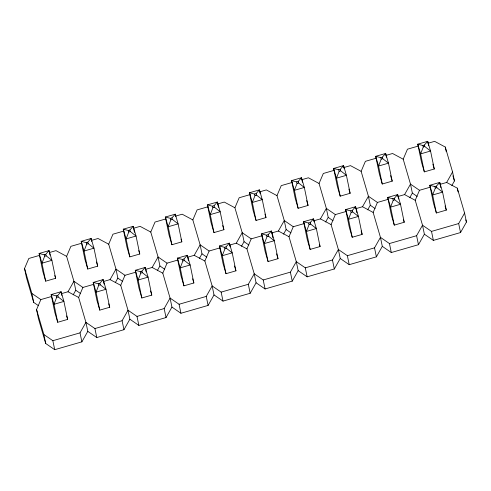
<?xml version="1.0" encoding="UTF-8"?>
<svg xmlns="http://www.w3.org/2000/svg" width="491" height="491" viewBox="0 0 491 491"><rect width="100%" height="100%" fill="white"/><g stroke="black" fill="none" stroke-linecap="round" stroke-linejoin="round"><path stroke-width="0.74" d="M49.99 255.105L49.057 250.606L45.724 254.338L46.16 255.829L51.899 260.316L41.956 263.188L39.12 253.479L44.196 254.78L44.632 256.271L41.956 263.188L45.681 281.165L55.618 278.299L51.899 260.316L49.057 250.606L39.12 253.479L42.84 271.455L45.681 281.165M61.854 295.459L61.08 291.715L57.742 295.447L58.177 296.938L63.916 301.425L53.979 304.297L51.138 294.582L56.219 295.889L56.655 297.374L53.979 304.297L57.705 322.274L67.641 319.408L63.916 301.425L61.08 291.715L51.138 294.582L54.863 312.564L57.705 322.274M91.749 241.462L91.13 238.466L87.797 242.198L88.233 243.683L93.971 248.176L84.029 251.042L81.193 241.333L86.269 242.634L86.704 244.125L84.029 251.042L87.754 269.025L97.691 266.153L93.971 248.176L91.13 238.466L81.193 241.333L84.912 259.316L87.754 269.025M104.08 284.068L103.153 279.569L99.814 283.307L100.25 284.792L105.988 289.285L96.052 292.151L93.21 282.442L98.292 283.743L98.728 285.234L96.052 292.151L99.777 310.128L109.714 307.262L105.988 289.285L103.153 279.569L93.21 282.442L96.936 300.418L99.777 310.128M134.442 232.311L133.202 226.32L129.869 230.052L130.305 231.543L136.044 236.03L126.101 238.902L123.266 229.187L128.341 230.494L128.777 231.979L126.101 238.902L129.827 256.879L139.763 254.013L136.044 236.03L133.202 226.32L123.266 229.187L126.985 247.169L129.827 256.879M146.152 271.922L145.226 267.429L141.887 271.161L142.322 272.646L148.067 277.139L138.124 280.005L135.283 270.296L140.365 271.603L140.8 273.088L138.124 280.005L141.85 297.988L151.787 295.116L148.067 277.139L145.226 267.429L135.283 270.296L139.008 288.278L141.85 297.988M175.741 216.427L175.275 214.174L171.942 217.906L172.378 219.397L178.116 223.884L168.174 226.756L165.338 217.047L170.414 218.348L170.85 219.839L168.174 226.756L171.899 244.733L181.836 241.867L178.116 223.884L175.275 214.174L165.338 217.047L169.057 235.023L171.899 244.733M188.384 260.531L187.298 255.283L183.959 259.015L184.395 260.506L190.14 264.993L180.197 267.865L177.361 258.149L182.437 259.457L182.873 260.942L180.197 267.865L183.922 285.842L193.859 282.976L190.14 264.993L187.298 255.283L177.361 258.149L181.081 276.132L183.922 285.842M218.434 207.276L217.347 202.034L214.015 205.766L214.45 207.251L220.189 211.744L210.246 214.61L207.411 204.9L212.486 206.202L212.922 207.693L210.246 214.61L213.972 232.593L223.908 229.72L220.189 211.744L217.347 202.034L207.411 204.9L211.13 222.883L213.972 232.593M230.144 246.887L229.371 243.137L226.032 246.875L226.468 248.36L232.212 252.853L222.27 255.719L219.434 246.009L224.51 247.311L224.946 248.802L222.27 255.719L225.995 273.696L235.932 270.829L232.212 252.853L229.371 243.137L219.434 246.009L223.153 263.986L225.995 273.696M260.193 193.632L259.42 189.888L256.087 193.62L256.523 195.111L262.262 199.598L252.319 202.47L249.483 192.754L254.559 194.062L254.995 195.547L252.319 202.47L256.044 220.447L265.981 217.581L262.262 199.598L259.42 189.888L249.483 192.754L253.203 210.737L256.044 220.447M272.836 237.736L271.443 230.997L268.111 234.729L268.54 236.22L274.285 240.707L264.342 243.573L261.507 233.863L266.582 235.171L267.018 236.656L264.342 243.573L268.068 261.556L278.004 258.683L274.285 240.707L271.443 230.997L261.507 233.863L265.226 251.846L268.068 261.556M302.425 182.241L301.492 177.742L298.16 181.48L298.596 182.965L304.334 187.458L294.397 190.324L291.556 180.614L296.632 181.915L297.067 183.407L294.397 190.324L298.117 208.301L308.053 205.434L304.334 187.458L301.492 177.742L291.556 180.614L295.275 198.591L298.117 208.301M314.136 221.846L313.516 218.851L310.183 222.583L310.613 224.074L316.357 228.56L306.415 231.433L303.579 221.723L308.655 223.024L309.091 224.516L306.415 231.433L310.14 249.41L320.077 246.543L316.357 228.56L313.516 218.851L303.579 221.723L307.298 239.7L310.14 249.41M344.185 168.597L343.565 165.602L340.232 169.334L340.668 170.819L346.407 175.312L336.47 178.178L333.628 168.468L338.704 169.776L339.14 171.261L336.47 178.178L340.189 196.161L350.132 193.288L346.407 175.312L343.565 165.602L333.628 168.468L337.354 186.451L340.189 196.161M356.828 212.701L355.588 206.705L352.256 210.443L352.691 211.928L358.43 216.421L348.487 219.287L345.652 209.577L350.727 210.878L351.163 212.37L348.487 219.287L352.213 237.263L362.149 234.397L358.43 216.421L355.588 206.705L345.652 209.577L349.371 227.554L352.213 237.263M386.417 157.2L385.638 153.456L382.305 157.188L382.741 158.679L388.479 163.165L378.543 166.038L375.701 156.322L380.783 157.629L381.212 159.115L378.543 166.038L382.262 184.015L392.205 181.148L388.479 163.165L385.638 153.456L375.701 156.322L379.426 174.305L382.262 184.015M398.594 199.058L397.661 194.565L394.328 198.296L394.764 199.788L400.503 204.274L390.56 207.141L387.724 197.431L392.8 198.738L393.236 200.224L390.56 207.141L394.285 225.124L404.222 222.251L400.503 204.274L397.661 194.565L387.724 197.431L391.444 215.414L394.285 225.124M428.643 145.809L427.71 141.31L424.377 145.048L424.813 146.533L430.552 151.025L420.615 153.892L417.773 144.182L422.855 145.483L423.285 146.975L420.615 153.892L424.334 171.868L434.277 169.002L430.552 151.025L427.71 141.31L417.773 144.182L421.499 162.159L424.334 171.868M440.82 187.666L439.733 182.419L436.401 186.15L436.837 187.642L442.575 192.128L432.632 195.001L429.797 185.291L434.873 186.592L435.308 188.084L432.632 195.001L436.358 212.977L446.294 210.111L442.575 192.128L439.733 182.419L429.797 185.291L433.516 203.268L436.358 212.977M38.494 305.697L33.701 302.401L26.41 277.476L24.55 268.485L28.809 258.481L39.82 255.302M93.916 284.271L82.905 287.444L78.646 297.454L85.931 322.372L87.797 331.364L81.88 341.846L54.716 349.69L45.724 343.51L38.433 318.585L36.573 309.594L40.833 299.59L51.843 296.411M73.184 294.846L75.774 290.255L73.914 281.269L66.623 256.345L70.882 246.341L81.893 243.162M115.256 282.699L117.846 278.115L115.986 269.123L108.695 244.199L112.955 234.195L123.965 231.016M87.797 331.364L96.788 337.544L123.953 329.7L129.869 319.218L128.004 310.232L120.718 285.308L124.978 275.304L135.989 272.124M157.329 270.553L159.919 265.969L158.059 256.977L150.768 232.053L155.027 222.049L166.038 218.869M129.869 319.218L138.861 325.398L166.026 317.56L171.942 307.078L170.076 298.086L162.791 273.162L167.05 263.158L178.061 259.978M199.401 258.413L201.991 253.822L200.132 244.837L192.84 219.913L197.1 209.909L208.11 206.729M171.942 307.078L180.934 313.258L208.098 305.414L214.015 294.931L212.155 285.94L204.864 261.022L209.123 251.018L220.134 247.838M241.474 246.267L244.064 241.682L242.204 232.691L234.913 207.767L239.172 197.763L250.183 194.583M214.015 294.931L223.006 301.112L250.171 293.268L256.087 282.785L254.228 273.8L246.936 248.876L251.196 238.871L262.206 235.692M283.546 234.121L286.136 229.536L284.277 220.545L276.985 195.627L281.245 185.616L292.255 182.443M256.087 282.785L265.079 288.966L292.243 281.128L298.16 270.645L296.3 261.654L289.009 236.73L293.268 226.725L304.279 223.546M325.619 221.981L328.209 217.39L326.349 208.405L319.058 183.481L323.317 173.476L334.328 170.297M298.16 270.645L307.151 276.826L334.316 268.982L340.232 258.499L338.373 249.508L331.081 224.59L335.341 214.585L346.351 211.406M367.691 209.835L370.282 205.25L368.422 196.259L361.13 171.334L365.39 161.33L376.407 158.151M340.232 258.499L349.224 264.68L376.388 256.836L382.305 246.353L380.445 237.368L373.154 212.443L377.413 202.439L388.424 199.26M409.77 197.689L412.354 193.104L410.494 184.113L403.203 159.194L407.462 149.184L418.479 146.011M382.305 246.353L391.296 252.534L418.461 244.696L424.377 234.213L422.518 225.222L415.226 200.297L419.486 190.293L430.497 187.114M61.387 293.655L67.997 291.752L73.914 281.269L82.905 287.444M81.88 341.846L80.021 332.855L85.931 322.372L94.929 328.553L96.788 337.544M103.46 281.515L110.07 279.606L115.986 269.123L124.978 275.304M123.953 329.7L122.093 320.715L128.004 310.232L137.001 316.413L138.861 325.398M145.532 269.369L152.142 267.46L158.059 256.977L167.05 263.158M166.026 317.56L164.166 308.569L170.076 298.086L179.074 304.267L180.934 313.258M187.605 257.223L194.215 255.32L200.132 244.837L209.123 251.018M208.098 305.414L206.238 296.423L212.155 285.94L221.146 292.12L223.006 301.112M229.678 245.083L236.288 243.174L242.204 232.691L251.196 238.871M250.171 293.268L248.311 284.283L254.228 273.8L263.219 279.98L265.079 288.966M271.75 232.937L278.36 231.028L284.277 220.545L293.268 226.725M292.243 281.128L290.384 272.137L296.3 261.654L305.292 267.834L307.151 276.826M313.823 220.79L320.433 218.888L326.349 208.405L335.341 214.585M334.316 268.982L332.456 259.991L338.373 249.508L347.364 255.688L349.224 264.68M355.895 208.65L362.505 206.742L368.422 196.259L377.413 202.439M376.388 256.836L374.529 247.851L380.445 237.368L389.437 243.548L391.296 252.534M397.968 196.504L404.578 194.596L410.494 184.113L419.486 190.293M418.461 244.696L416.601 235.705L422.518 225.222L431.509 231.402L433.369 240.394L460.533 232.55L466.45 222.067L464.59 213.076L457.299 188.157L446.65 182.456L440.04 184.358M446.65 182.456L452.567 171.973L445.276 147.048L434.627 141.347L428.023 143.255M451.843 185.549L454.427 180.958L452.567 171.973M460.533 232.55L458.674 223.558L464.59 213.076M49.364 252.552L55.974 250.643L66.623 256.345M91.436 240.406L98.047 238.497L108.695 244.199M133.509 228.26L140.119 226.357L150.768 232.053M175.582 216.12L182.192 214.211L192.84 219.913M217.66 203.974L224.264 202.065L234.913 207.767M259.733 191.828L266.337 189.925L276.985 195.627M301.805 179.688L308.409 177.779L319.058 183.481M343.878 167.541L350.482 165.633L361.13 171.334M385.951 155.395L392.555 153.493L403.203 159.194M44.196 254.78L45.724 254.338M86.269 242.634L87.797 242.198M128.341 230.494L129.869 230.052M170.414 218.348L171.942 217.906M212.486 206.202L214.015 205.766M254.559 194.062L256.087 193.62M296.632 181.915L298.16 181.48M338.704 169.776L340.232 169.334M380.783 157.629L382.305 157.188M422.855 145.483L424.377 145.048M44.632 256.271L46.16 255.829M86.704 244.125L88.233 243.683M128.777 231.979L130.305 231.543M170.85 219.839L172.378 219.397M212.922 207.693L214.45 207.251M254.995 195.547L256.523 195.111M297.067 183.407L298.596 182.965M339.14 171.261L340.668 170.819M381.212 159.115L382.741 158.679M423.285 146.975L424.813 146.533M56.219 295.889L57.742 295.447M98.292 283.743L99.814 283.307M140.365 271.603L141.887 271.161M182.437 259.457L183.959 259.015M224.51 247.311L226.032 246.875M266.582 235.171L268.111 234.729M308.655 223.024L310.183 222.583M350.727 210.878L352.256 210.443M392.8 198.738L394.328 198.296M434.873 186.592L436.401 186.15M56.655 297.374L58.177 296.938M98.728 285.234L100.25 284.792M140.8 273.088L142.322 272.646M182.873 260.942L184.395 260.506M224.946 248.802L226.468 248.36M267.018 236.656L268.54 236.22M309.091 224.516L310.613 224.074M351.163 212.37L352.691 211.928M393.236 200.224L394.764 199.788M435.308 188.084L436.837 187.642M36.573 309.594L43.859 334.518L52.856 340.699L80.021 332.855M94.929 328.553L122.093 320.715M137.001 316.413L164.166 308.569M179.074 304.267L206.238 296.423M221.146 292.12L248.311 284.283M263.219 279.98L290.384 272.137M305.292 267.834L332.456 259.991M347.364 255.688L374.529 247.851M389.437 243.548L416.601 235.705M431.509 231.402L458.674 223.558M404.578 194.596L415.226 200.297M362.505 206.742L373.154 212.443M320.433 218.888L331.081 224.59M278.36 231.028L289.009 236.73M236.288 243.174L246.936 248.876M194.215 255.32L204.864 261.022M152.142 267.46L162.791 273.162M110.07 279.606L120.718 285.308M67.997 291.752L78.646 297.454M412.354 193.104L417.154 196.4M424.377 234.213L433.369 240.394M370.282 205.25L375.081 208.546M328.209 217.39L333.008 220.686M286.136 229.536L290.936 232.832M244.064 241.682L248.857 244.978M201.991 253.822L206.785 257.118M159.919 265.969L164.712 269.264M117.846 278.115L122.64 281.411M75.774 290.255L80.567 293.55M24.55 268.485L31.841 293.409L40.833 299.59M452.929 175.827L454.427 180.958M465.806 219.87L466.45 222.067M432.853 164.147L434.277 169.002M445.079 205.95L446.294 210.111M390.578 175.6L392.205 181.148M403.412 219.477L404.222 222.251M348.911 189.127L350.132 193.288M361.137 230.93L362.149 234.397M306.636 200.58L308.053 205.434M319.469 244.463L320.077 246.543M264.968 214.113L265.981 217.581M276.586 253.829L278.004 258.683M222.693 225.559L223.908 229.72M234.514 265.975L235.932 270.829M181.026 239.092L181.836 241.867M192.644 278.814L193.859 282.976M138.75 250.545L139.763 254.013M150.571 290.954L151.787 295.116M96.475 261.991L97.691 266.153M108.701 303.794L109.714 307.262M54.808 275.525L55.618 278.299M66.629 315.94L67.641 319.408M457.299 188.157L458.072 191.901M445.276 147.048L446.209 151.541M52.856 340.699L54.716 349.69M43.859 334.518L45.724 343.51M31.841 293.409L33.701 302.401"/></g></svg>
